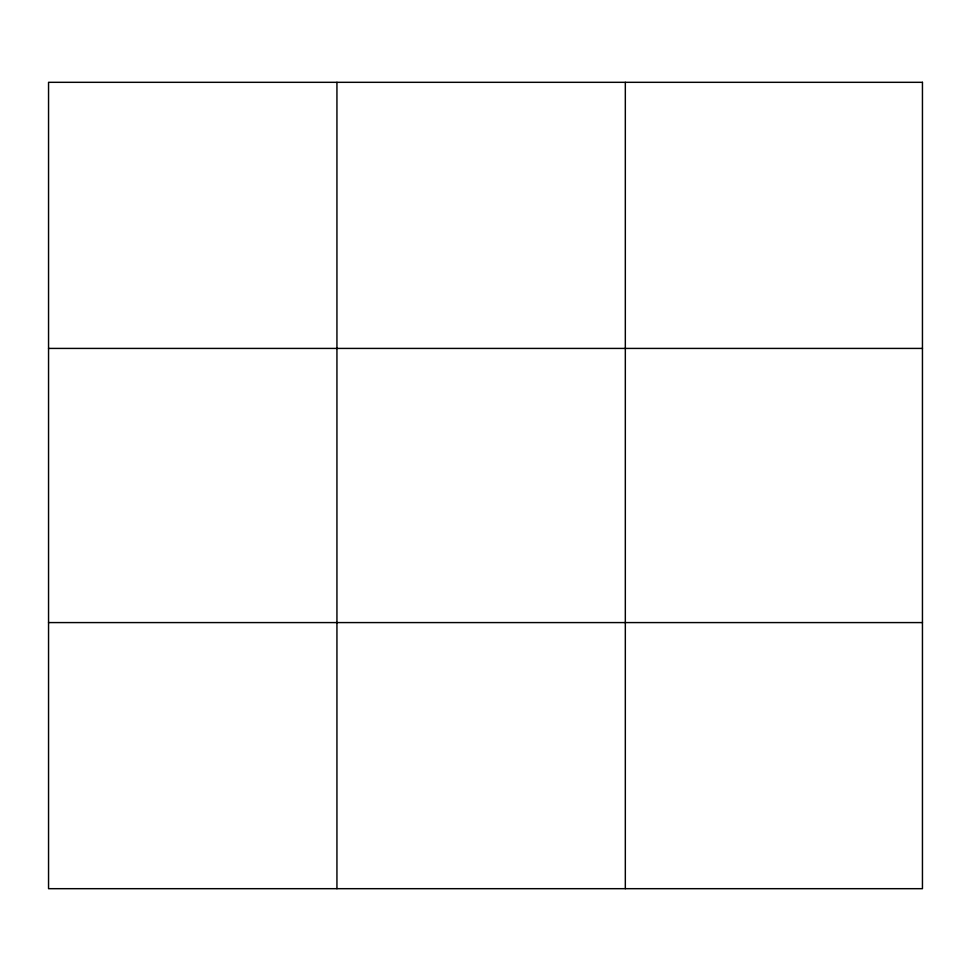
<?xml version="1.0" encoding="UTF-8"?>
<svg xmlns="http://www.w3.org/2000/svg" width="971" height="971" viewBox="0 0 971 971"><rect width="100%" height="100%" fill="white"/><g stroke="black" fill="none" stroke-linecap="round" stroke-linejoin="round"><path stroke-width="1.46" d="M336.937 82.317L336.937 888.683M625.324 82.317L625.324 888.683M48.55 348.419L922.45 348.419M48.55 622.581L922.45 622.581M922.45 82.317L922.45 888.683L48.55 888.683L48.55 82.317L922.45 82.317"/></g></svg>
